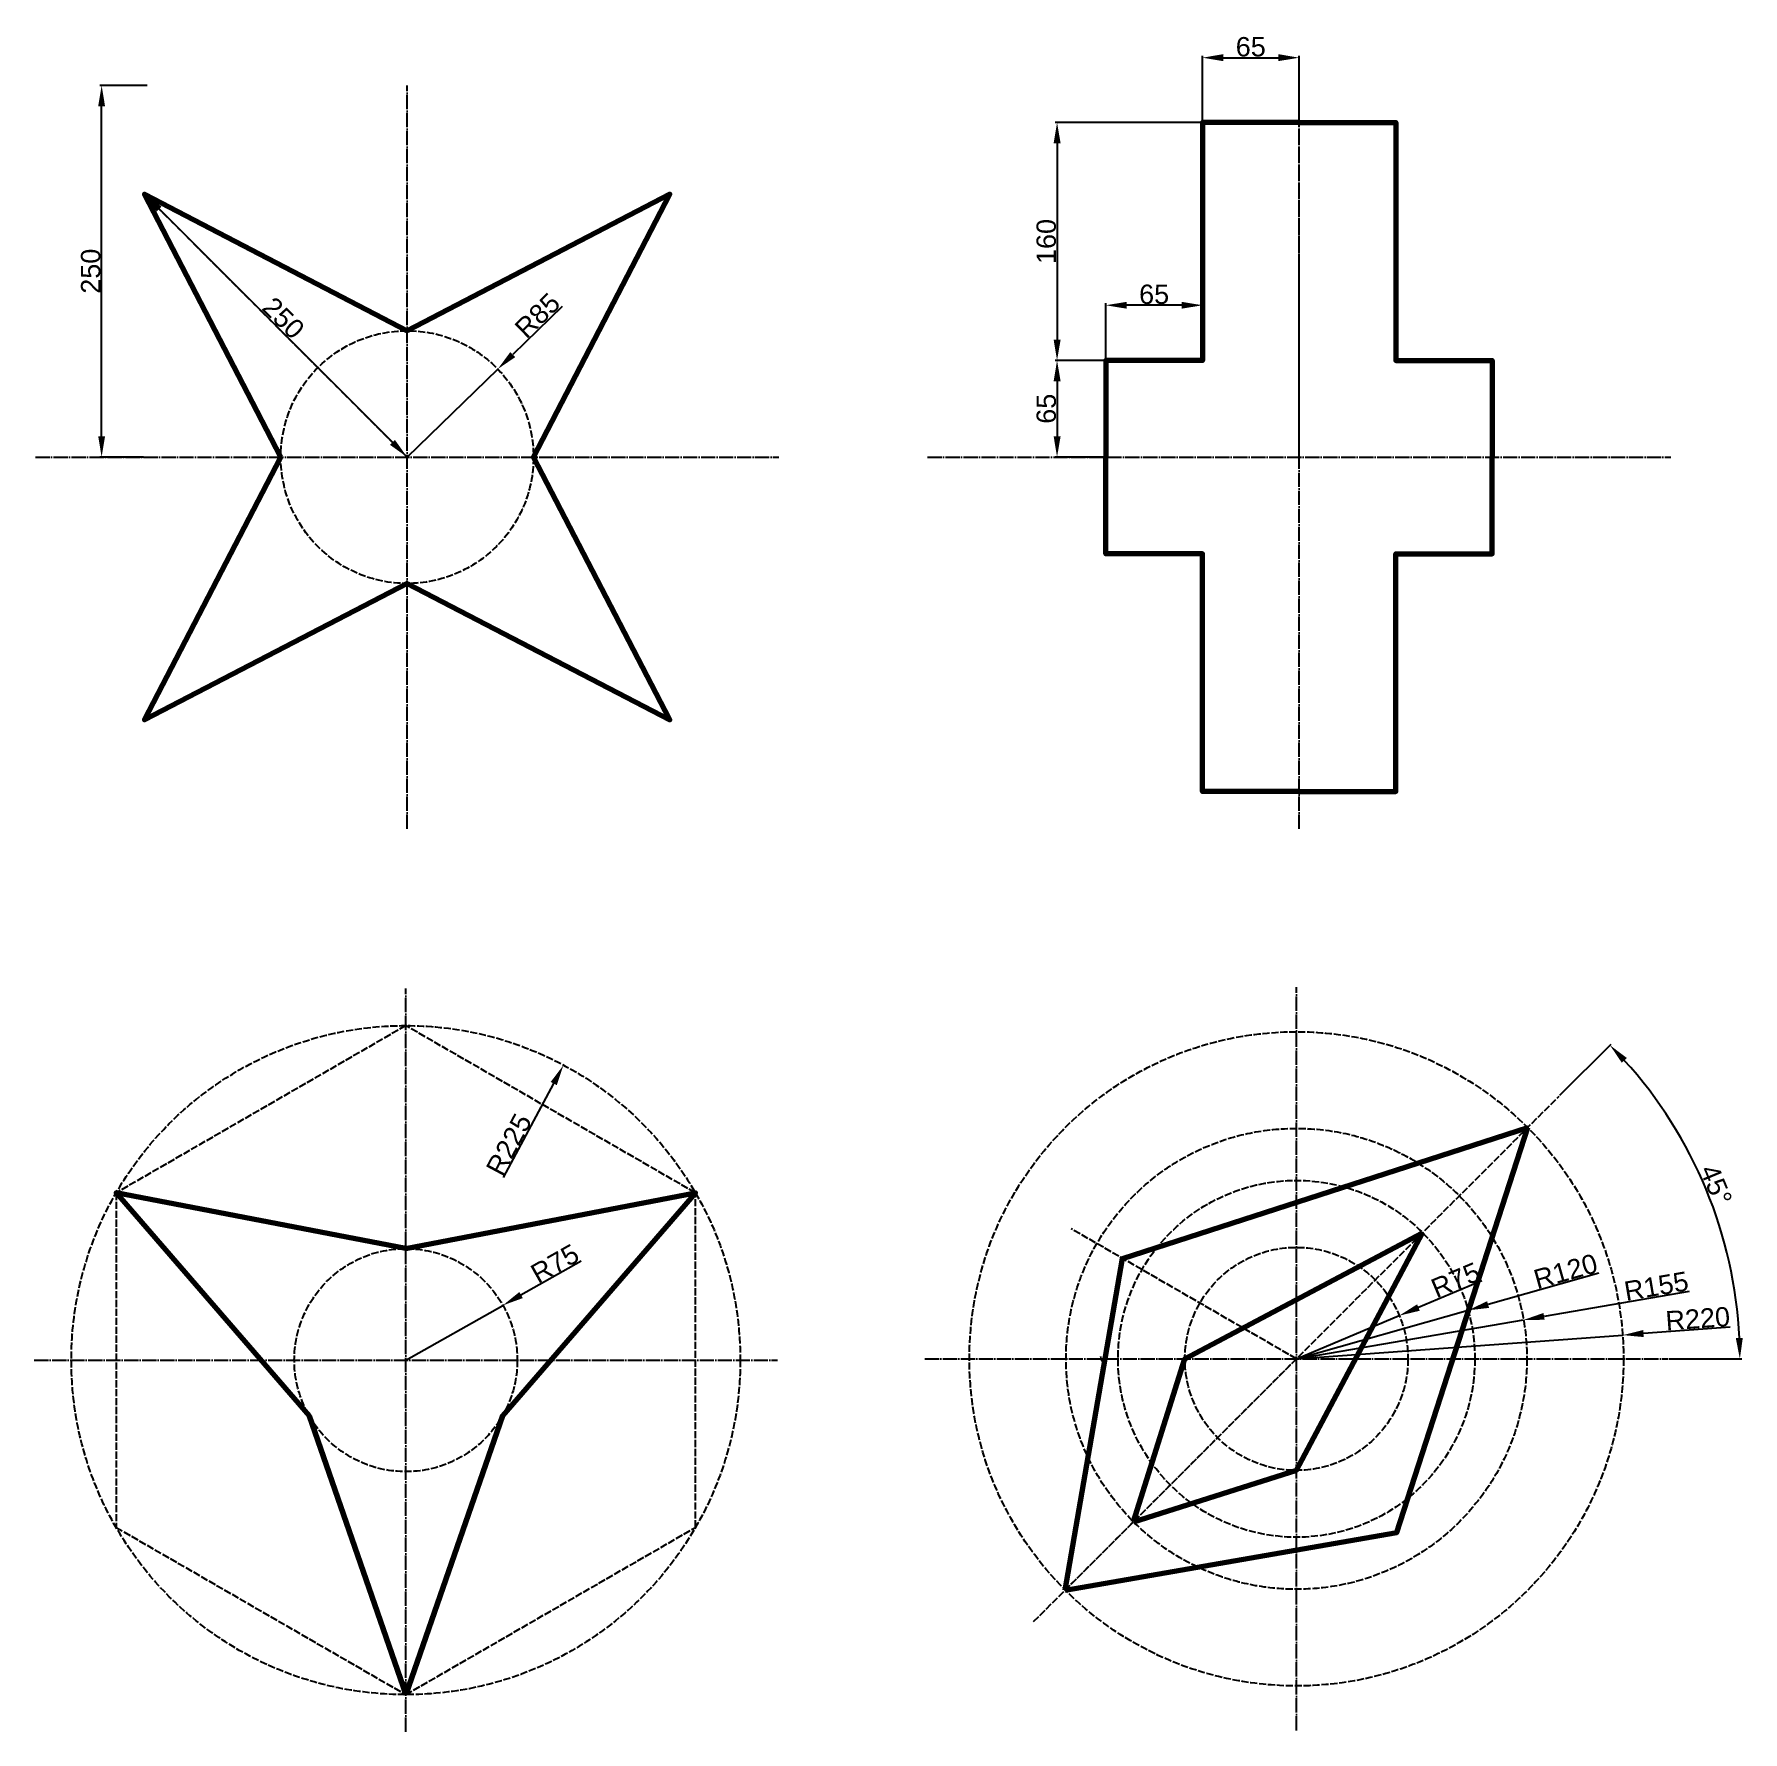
# Model space of a CAD drawing. Header units: millimetres. Extents: x 261 to 1411, y -606 to 536.
import ezdxf

# ---------------------------------------------------------------- set-up
doc = ezdxf.new("R2010")
doc.units = ezdxf.units.MM
doc.header["$LTSCALE"] = 0.4
doc.header["$PDMODE"] = 34
doc.header["$PDSIZE"] = 2
doc.linetypes.add('ACAD_ISO02W100', pattern=[15, 12, -3])
doc.linetypes.add('ACAD_ISO04W100', pattern=[30, 24, -3, 0, -3])
for name, color, linetype, lineweight in [('0-Axis', 43, 'ACAD_ISO04W100', 25), ('0-Dimension', 92, 'Continuous', 5), ('0-Object', 7, 'Continuous', 70)]:
    doc.layers.add(name, color=color, linetype=linetype, lineweight=lineweight)
doc.layers.add('0-Sketch', color=32, linetype='ACAD_ISO02W100')
doc.styles.get("Standard").update_dxf_attribs({"font": 'arial.ttf'})
doc.dimstyles.new('ISO-25', dxfattribs={"dimtxt": 13, "dimasz": 14, "dimexe": 1.25, "dimexo": 0.625, "dimtad": 1, "dimtxsty": 'Standard', "dimcen": 0, "dimadec": 0, "dimazin": 0, "dimtfac": 1, "dimtmove": 0, "dimatfit": 3, "dimfxl": 1, "dimarcsym": 0})

# ---------------------------------------------------------------- blocks, each defined once
blk = doc.blocks.new('*D1')
at = {"layer": '0-Dimension', "color": 0, "lineweight": -2, "transparency": 16777216}
for p, q in [((616.7, 353.1), (583.4, 320.8)), ((512.3, 251.9), (573.3, 311.1))]:
    blk.add_line(p, q, dxfattribs=at)
at = {"layer": '0-Dimension', "color": 0, "transparency": 16777216}
blk.add_solid([(581.7, 322.5), (585, 319.1), (573.3, 311.1)], dxfattribs=at)
at = {"layer": 'Defpoints', "color": 0, "transparency": 16777216}
for p in [(573.3, 311.1), (512.3, 251.9)]:
    blk.add_point(p, dxfattribs=at)
at = {"layer": '0-Dimension', "color": 0, "transparency": 16777216, "insert": (600, 347.1), "char_height": 13, "attachment_point": 5, "rotation": 44.1356}
blk.add_mtext('R85', dxfattribs=at)
blk = doc.blocks.new('*D2')
at = {"layer": '0-Dimension', "color": 0, "lineweight": -2, "transparency": 16777216}
for p, q in [((337.4, 501.9), (305.6, 501.9)), ((306.8, 265.9), (306.8, 487.9)), ((334.9, 251.9), (305.6, 251.9))]:
    blk.add_line(p, q, dxfattribs=at)
at = {"layer": '0-Dimension', "color": 0, "transparency": 16777216}
for points in [[(304.5, 487.9), (309.1, 487.9), (306.8, 501.9)], [(304.5, 265.9), (309.1, 265.9), (306.8, 251.9)]]:
    blk.add_solid(points, dxfattribs=at)
at = {"layer": 'Defpoints', "color": 0, "transparency": 16777216}
for p in [(306.8, 501.9), (338, 501.9), (335.5, 251.9)]:
    blk.add_point(p, dxfattribs=at)
at = {"layer": '0-Dimension', "color": 0, "transparency": 16777216, "insert": (299.5, 376.9), "char_height": 13, "attachment_point": 5, "rotation": 90}
blk.add_mtext('250', dxfattribs=at)
blk = doc.blocks.new('*D3')
at = {"layer": '0-Dimension', "color": 0, "lineweight": -2, "transparency": 16777216}
for p, q in [((335.1, 428.2), (334.6, 427.8)), ((502.4, 261.8), (345.4, 418.8)), ((511.9, 251.4), (511.4, 251))]:
    blk.add_line(p, q, dxfattribs=at)
at = {"layer": '0-Dimension', "color": 0, "transparency": 16777216}
for points in [[(347.1, 420.4), (343.8, 417.1), (335.5, 428.7)], [(504.1, 263.4), (500.8, 260.1), (512.3, 251.9)]]:
    blk.add_solid(points, dxfattribs=at)
at = {"layer": 'Defpoints', "color": 0, "transparency": 16777216}
for p in [(335.5, 428.7), (335.5, 428.7), (512.3, 251.9)]:
    blk.add_point(p, dxfattribs=at)
at = {"layer": '0-Dimension', "color": 0, "transparency": 16777216, "insert": (429.1, 345.4), "char_height": 13, "attachment_point": 5, "rotation": 315}
blk.add_mtext('250', dxfattribs=at)
blk = doc.blocks.new('*D4')
at = {"layer": '0-Dimension', "color": 0, "lineweight": -2, "transparency": 16777216}
for p, q in [((1046.7, 476.9), (948.3, 476.9)), ((949.5, 462.9), (949.5, 330.9)), ((981.7, 316.9), (948.3, 316.9))]:
    blk.add_line(p, q, dxfattribs=at)
at = {"layer": '0-Dimension', "color": 0, "transparency": 16777216}
for points in [[(947.2, 462.9), (951.9, 462.9), (949.5, 476.9)], [(947.2, 330.9), (951.9, 330.9), (949.5, 316.9)]]:
    blk.add_solid(points, dxfattribs=at)
at = {"layer": 'Defpoints', "color": 0, "transparency": 16777216}
for p in [(1047.3, 476.9), (949.5, 316.9), (982.3, 316.9)]:
    blk.add_point(p, dxfattribs=at)
at = {"layer": '0-Dimension', "color": 0, "transparency": 16777216, "insert": (942.3, 396.9), "char_height": 13, "attachment_point": 5, "rotation": 90}
blk.add_mtext('160', dxfattribs=at)
blk = doc.blocks.new('*D5')
at = {"layer": '0-Dimension', "color": 0, "lineweight": -2, "transparency": 16777216}
for p, q in [((1047.3, 477.5), (1047.3, 521.8)), ((1061.3, 520.5), (1098.3, 520.5)), ((1112.3, 477.5), (1112.3, 521.8))]:
    blk.add_line(p, q, dxfattribs=at)
at = {"layer": '0-Dimension', "color": 0, "transparency": 16777216}
for points in [[(1061.3, 522.9), (1061.3, 518.2), (1047.3, 520.5)], [(1098.3, 522.9), (1098.3, 518.2), (1112.3, 520.5)]]:
    blk.add_solid(points, dxfattribs=at)
at = {"layer": 'Defpoints', "color": 0, "transparency": 16777216}
for p in [(1112.3, 520.5), (1047.3, 476.9), (1112.3, 476.9)]:
    blk.add_point(p, dxfattribs=at)
at = {"layer": '0-Dimension', "color": 0, "transparency": 16777216, "insert": (1079.8, 527.8), "char_height": 13, "attachment_point": 5}
blk.add_mtext('65', dxfattribs=at)
blk = doc.blocks.new('*D6')
at = {"layer": '0-Dimension', "color": 0, "lineweight": -2, "transparency": 16777216}
for p, q in [((981.7, 316.9), (948.3, 316.9)), ((949.5, 302.9), (949.5, 265.9)), ((981.7, 251.9), (948.3, 251.9))]:
    blk.add_line(p, q, dxfattribs=at)
at = {"layer": '0-Dimension', "color": 0, "transparency": 16777216}
for points in [[(947.2, 302.9), (951.9, 302.9), (949.5, 316.9)], [(947.2, 265.9), (951.9, 265.9), (949.5, 251.9)]]:
    blk.add_solid(points, dxfattribs=at)
at = {"layer": 'Defpoints', "color": 0, "transparency": 16777216}
for p in [(982.3, 316.9), (949.5, 251.9), (982.3, 251.9)]:
    blk.add_point(p, dxfattribs=at)
at = {"layer": '0-Dimension', "color": 0, "transparency": 16777216, "insert": (942.3, 284.4), "char_height": 13, "attachment_point": 5, "rotation": 90}
blk.add_mtext('65', dxfattribs=at)
blk = doc.blocks.new('*D7')
at = {"layer": '0-Dimension', "color": 0, "lineweight": -2, "transparency": 16777216}
for p, q in [((982.3, 317.5), (982.3, 355.3)), ((1033.3, 354), (996.3, 354)), ((1047.3, 317.5), (1047.3, 355.3))]:
    blk.add_line(p, q, dxfattribs=at)
at = {"layer": '0-Dimension', "color": 0, "transparency": 16777216}
for points in [[(996.3, 356.3), (996.3, 351.7), (982.3, 354)], [(1033.3, 356.3), (1033.3, 351.7), (1047.3, 354)]]:
    blk.add_solid(points, dxfattribs=at)
at = {"layer": 'Defpoints', "color": 0, "transparency": 16777216}
for p in [(982.3, 354), (982.3, 316.9), (1047.3, 316.9)]:
    blk.add_point(p, dxfattribs=at)
at = {"layer": '0-Dimension', "color": 0, "transparency": 16777216, "insert": (1014.8, 361.3), "char_height": 13, "attachment_point": 5}
blk.add_mtext('65', dxfattribs=at)
blk = doc.blocks.new('*D9')
at = {"layer": '0-Dimension', "color": 0, "lineweight": -2, "transparency": 16777216}
for p, q in [((629.3, -289), (588.9, -311.8)), ((511.4, -355.5), (576.7, -318.7))]:
    blk.add_line(p, q, dxfattribs=at)
at = {"layer": '0-Dimension', "color": 0, "transparency": 16777216}
blk.add_solid([(587.8, -309.7), (590.1, -313.8), (576.7, -318.7)], dxfattribs=at)
at = {"layer": 'Defpoints', "color": 0, "transparency": 16777216}
for p in [(576.7, -318.7), (511.4, -355.5)]:
    blk.add_point(p, dxfattribs=at)
at = {"layer": '0-Dimension', "color": 0, "transparency": 16777216, "insert": (611.7, -290.6), "char_height": 13, "attachment_point": 5, "rotation": 29.4533}
blk.add_mtext('R75', dxfattribs=at)
blk = doc.blocks.new('*D10')
at = {"layer": '0-Dimension', "color": 0, "lineweight": -2, "transparency": 16777216}
blk.add_line((577.2, -232.6), (610.9, -169.5), dxfattribs=at)
at = {"layer": '0-Dimension', "color": 0, "transparency": 16777216}
blk.add_solid([(608.9, -168.4), (613, -170.6), (617.5, -157.1)], dxfattribs=at)
at = {"layer": 'Defpoints', "color": 0, "transparency": 16777216}
for p in [(617.5, -157.1), (511.4, -355.5)]:
    blk.add_point(p, dxfattribs=at)
at = {"layer": '0-Dimension', "color": 0, "transparency": 16777216, "insert": (580.8, -210.5), "char_height": 13, "attachment_point": 5, "rotation": 61.8619}
blk.add_mtext('R225', dxfattribs=at)
blk = doc.blocks.new('*D11')
at = {"layer": '0-Dimension', "color": 0, "lineweight": -2, "transparency": 16777216}
for p, q in [((1235.3, -302.1), (1192.6, -320.1)), ((1110.5, -354.7), (1179.7, -325.6))]:
    blk.add_line(p, q, dxfattribs=at)
at = {"layer": '0-Dimension', "color": 0, "transparency": 16777216}
blk.add_solid([(1191.7, -318), (1193.5, -322.3), (1179.7, -325.6)], dxfattribs=at)
at = {"layer": 'Defpoints', "color": 0, "transparency": 16777216}
for p in [(1179.7, -325.6), (1110.5, -354.7)]:
    blk.add_point(p, dxfattribs=at)
at = {"layer": '0-Dimension', "color": 0, "transparency": 16777216, "insert": (1217.6, -301.7), "char_height": 13, "attachment_point": 5, "rotation": 22.8226}
blk.add_mtext('R75', dxfattribs=at)
blk = doc.blocks.new('*D12')
at = {"layer": '0-Dimension', "color": 0, "lineweight": -2, "transparency": 16777216}
for p, q in [((1314, -297), (1239.5, -318.1)), ((1110.5, -354.7), (1226, -322))]:
    blk.add_line(p, q, dxfattribs=at)
at = {"layer": '0-Dimension', "color": 0, "transparency": 16777216}
blk.add_solid([(1238.8, -315.9), (1240.1, -320.4), (1226, -322)], dxfattribs=at)
at = {"layer": 'Defpoints', "color": 0, "transparency": 16777216}
for p in [(1226, -322), (1110.5, -354.7)]:
    blk.add_point(p, dxfattribs=at)
at = {"layer": '0-Dimension', "color": 0, "transparency": 16777216, "insert": (1291.6, -295.8), "char_height": 13, "attachment_point": 5, "rotation": 15.8119}
blk.add_mtext('R120', dxfattribs=at)
blk = doc.blocks.new('*D13')
at = {"layer": '0-Dimension', "color": 0, "lineweight": -2, "transparency": 16777216}
for p, q in [((1374.8, -309.4), (1277.1, -326.1)), ((1110.5, -354.7), (1263.3, -328.5))]:
    blk.add_line(p, q, dxfattribs=at)
at = {"layer": '0-Dimension', "color": 0, "transparency": 16777216}
blk.add_solid([(1276.7, -323.8), (1277.5, -328.4), (1263.3, -328.5)], dxfattribs=at)
at = {"layer": 'Defpoints', "color": 0, "transparency": 16777216}
for p in [(1263.3, -328.5), (1110.5, -354.7)]:
    blk.add_point(p, dxfattribs=at)
at = {"layer": '0-Dimension', "color": 0, "transparency": 16777216, "insert": (1352.6, -305.8), "char_height": 13, "attachment_point": 5, "rotation": 9.7214}
blk.add_mtext('R155', dxfattribs=at)
blk = doc.blocks.new('*D14')
at = {"layer": '0-Dimension', "color": 0, "lineweight": -2, "transparency": 16777216}
for p, q in [((1110.5, -354.7), (1330, -338.7)), ((1402.2, -333.4), (1343.9, -337.7))]:
    blk.add_line(p, q, dxfattribs=at)
at = {"layer": '0-Dimension', "color": 0, "transparency": 16777216}
blk.add_solid([(1343.8, -335.3), (1344.1, -340), (1330, -338.7)], dxfattribs=at)
at = {"layer": 'Defpoints', "color": 0, "transparency": 16777216}
for p in [(1330, -338.7), (1110.5, -354.7)]:
    blk.add_point(p, dxfattribs=at)
at = {"layer": '0-Dimension', "color": 0, "transparency": 16777216, "insert": (1380.5, -327.7), "char_height": 13, "attachment_point": 5, "rotation": 4.1602}
blk.add_mtext('R220', dxfattribs=at)
blk = doc.blocks.new('*D15')
at = {"layer": '0-Dimension', "color": 0, "lineweight": -2, "transparency": 16777216}
for p, q in [((1287.8, -177.4), (1322.3, -142.9)), ((1361.2, -354.7), (1410.1, -354.7))]:
    blk.add_line(p, q, dxfattribs=at)
blk.add_arc((1110.5, -354.7), 298.3, 2.6896, 42.3104, dxfattribs=at)
at = {"layer": '0-Dimension', "color": 0, "transparency": 16777216}
for points in [[(1329.4, -155.5), (1332.8, -152.3), (1321.4, -143.7)], [(1410.8, -340.6), (1406.1, -340.7), (1408.8, -354.7)]]:
    blk.add_solid(points, dxfattribs=at)
at = {"layer": 'Defpoints', "color": 0, "transparency": 16777216}
for p in [(1287.3, -177.9), (1398.6, -277.5), (860.5, -354.7), (1360.5, -354.7), (933.8, -531.4)]:
    blk.add_point(p, dxfattribs=at)
at = {"layer": '0-Dimension', "color": 0, "transparency": 16777216, "insert": (1392.8, -237.7), "char_height": 13, "attachment_point": 5, "rotation": 292.5}
blk.add_mtext('45°', dxfattribs=at)

msp = doc.modelspace()

# ---------------------------------------------------------------- linework, layer by layer
at = {"layer": '0-Axis'}
for p, q in [((512.306, 1.875), (512.306, 501.875)), ((1112.306, 1.875), (1112.306, 501.875)), ((262.306, 251.875), (762.306, 251.875)), ((862.306, 251.875), (1362.306, 251.875)), ((511.422, -605.535), (511.422, -105.535)), ((1110.538, -604.652), (1110.538, -104.652)), ((261.422, -355.535), (761.422, -355.535)), ((860.538, -354.652), (1360.538, -354.652))]:
    msp.add_line(p, q, dxfattribs=at)
at = {"layer": '0-Object'}
msp.add_line((978.826, -354.652), (979.531, -354.436), dxfattribs=at)
for points in [[(1112.306, 476.875), (1047.306, 476.875), (1047.306, 316.875), (982.306, 316.875), (982.306, 251.875)], [(1112.306, 476.875), (1177.306, 476.875), (1177.306, 316.875), (1242.306, 316.875), (1242.306, 251.875)], [(427.306, 251.875), (335.529, 428.652), (512.306, 336.875)], [(597.306, 251.875), (689.083, 428.652), (512.306, 336.875)], [(512.306, 166.875), (335.529, 75.099), (427.306, 251.875)], [(512.306, 166.875), (689.083, 75.099), (597.306, 251.875)], [(1112.306, 26.875), (1047.306, 26.875), (1047.306, 186.875), (982.306, 186.875), (982.306, 251.875)], [(1112.306, 26.875), (1177.306, 26.875), (1177.306, 186.875), (1242.306, 186.875), (1242.306, 251.875)], [(954.975, -510.215), (993.625, -287.152), (1266.102, -199.088)], [(954.975, -510.215), (1178.038, -471.565), (1266.102, -199.088)], [(511.422, -280.535), (316.566, -243.035), (446.47, -393.035), (511.422, -580.535)], [(511.422, -280.535), (706.278, -243.035), (576.374, -393.035), (511.422, -580.535)], [(1000.937, -464.253), (1035.538, -354.652), (1195.391, -269.799)], [(1000.937, -464.253), (1110.538, -429.652), (1195.391, -269.799)]]:
    msp.add_lwpolyline(points, dxfattribs=at)
at = {"layer": '0-Sketch'}
for p, q in [((1112.306, 251.875), (1112.306, 476.875)), ((512.306, 251.875), (335.529, 428.652)), ((933.762, -531.428), (1287.315, -177.875)), ((1110.538, -354.652), (958.984, -267.152)), ((1110.538, -354.652), (951.439, -513.751))]:
    msp.add_line(p, q, dxfattribs=at)
msp.add_lwpolyline([(511.422, -130.535), (316.566, -243.035), (316.566, -468.035), (511.422, -580.535), (706.278, -468.035), (706.278, -243.035)], close=True, dxfattribs=at)
for centre, radius in [((512.306, 251.875), 85), ((511.422, -355.535), 225), ((1110.538, -354.652), 220), ((1110.538, -354.652), 155), ((1110.538, -354.652), 120), ((511.422, -355.535), 75), ((1110.538, -354.652), 75)]:
    msp.add_circle(centre, radius, dxfattribs=at)

# ---------------------------------------------------------------- dimensions: what is measured, and where the dimension line sits
at = {"layer": '0-Dimension'}
for base, p1, p2, picture, middle in [((1112.306, 520.54), (1047.306, 476.875), (1112.306, 476.875), '*D5', (1079.806, 527.803)), ((982.306, 354.003), (1047.306, 316.875), (982.306, 316.875), '*D7', (1014.806, 361.266))]:
    dim = msp.add_linear_dim(base=base, p1=p1, p2=p2, dimstyle='ISO-25', dxfattribs=at)
    dim.commit()
    dim.dimension.update_dxf_attribs({"geometry": picture, "text_midpoint": middle})
dim = msp.add_linear_dim(base=(306.808, 501.875), p1=(335.529, 251.875), p2=(338.023, 501.875), angle=90, dimstyle='ISO-25', dxfattribs=at)
dim.commit()
dim.dimension.update_dxf_attribs({"geometry": '*D2', "text_midpoint": (306.808, 376.875), "dimtype": 160})
for base, p1, p2, picture, middle in [((949.537, 316.875), (1047.306, 476.875), (982.306, 316.875), '*D4', (942.275, 396.875)), ((949.537, 251.875), (982.306, 316.875), (982.306, 251.875), '*D6', (942.275, 284.375))]:
    dim = msp.add_linear_dim(base=base, p1=p1, p2=p2, angle=90, dimstyle='ISO-25', dxfattribs=at)
    dim.commit()
    dim.dimension.update_dxf_attribs({"geometry": picture, "text_midpoint": middle})
dim = msp.add_aligned_dim(p1=(512.306, 251.875), p2=(335.529, 428.652), distance=0, dimstyle='ISO-25', dxfattribs=at)
dim.commit()
dim.dimension.update_dxf_attribs({"geometry": '*D3', "text_midpoint": (429.053, 345.399)})
for center, mpoint, picture, middle in [((512.306, 251.875), (573.31, 311.066), '*D1', (599.979, 347.061)), ((511.422, -355.535), (576.729, -318.657), '*D9', (611.663, -290.62)), ((1110.538, -354.652), (1179.666, -325.561), '*D11', (1217.604, -301.745))]:
    dim = msp.add_radius_dim(center=center, mpoint=mpoint, dimstyle='ISO-25', dxfattribs=at)
    dim.commit()
    dim.dimension.update_dxf_attribs({"geometry": picture, "text_midpoint": middle})
dim = msp.add_angular_dim_2l(base=(1398.644, -277.454), line1=((860.538, -354.652), (1360.538, -354.652)), line2=((933.762, -531.428), (1287.315, -177.875)), dimstyle='ISO-25', dxfattribs=at)
dim.commit()
dim.dimension.update_dxf_attribs({"geometry": '*D15', "text_midpoint": (1392.788, -237.74)})
for center, mpoint, picture, middle in [((511.422, -355.535), (617.532, -157.127), '*D10', (587.181, -213.878)), ((1110.538, -354.652), (1225.998, -321.954), '*D12', (1293.594, -302.811)), ((1110.538, -354.652), (1263.313, -328.479), '*D13', (1353.82, -312.973)), ((1110.538, -354.652), (1329.959, -338.691), '*D14', (1381.023, -334.977))]:
    dim = msp.add_radius_dim(center=center, mpoint=mpoint, dimstyle='ISO-25', dxfattribs=at)
    dim.commit()
    dim.dimension.update_dxf_attribs({"geometry": picture, "text_midpoint": middle, "dimtype": 164})

doc.saveas('drawing.dxf')
